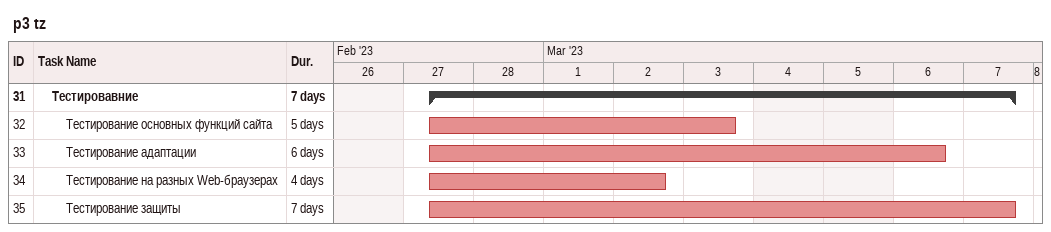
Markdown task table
p3 tz

| ID | Level | Task | Duration | Start | Finish |
|---|---|---|---|---|---|
| 31 | 2 | **Тестировавние** | 7d | 2023-02-27 | 2023-03-07 |
| 32 | 3 | Тестирование основных функций сайта | 5d | 2023-02-27 | 2023-03-03 |
| 33 | 3 | Тестирование адаптации | 6d | 2023-02-27 | 2023-03-06 |
| 34 | 3 | Тестирование на разных Web-браузерах | 4d | 2023-02-27 | 2023-03-02 |
| 35 | 3 | Тестирование защиты | 7d | 2023-02-27 | 2023-03-07 |
